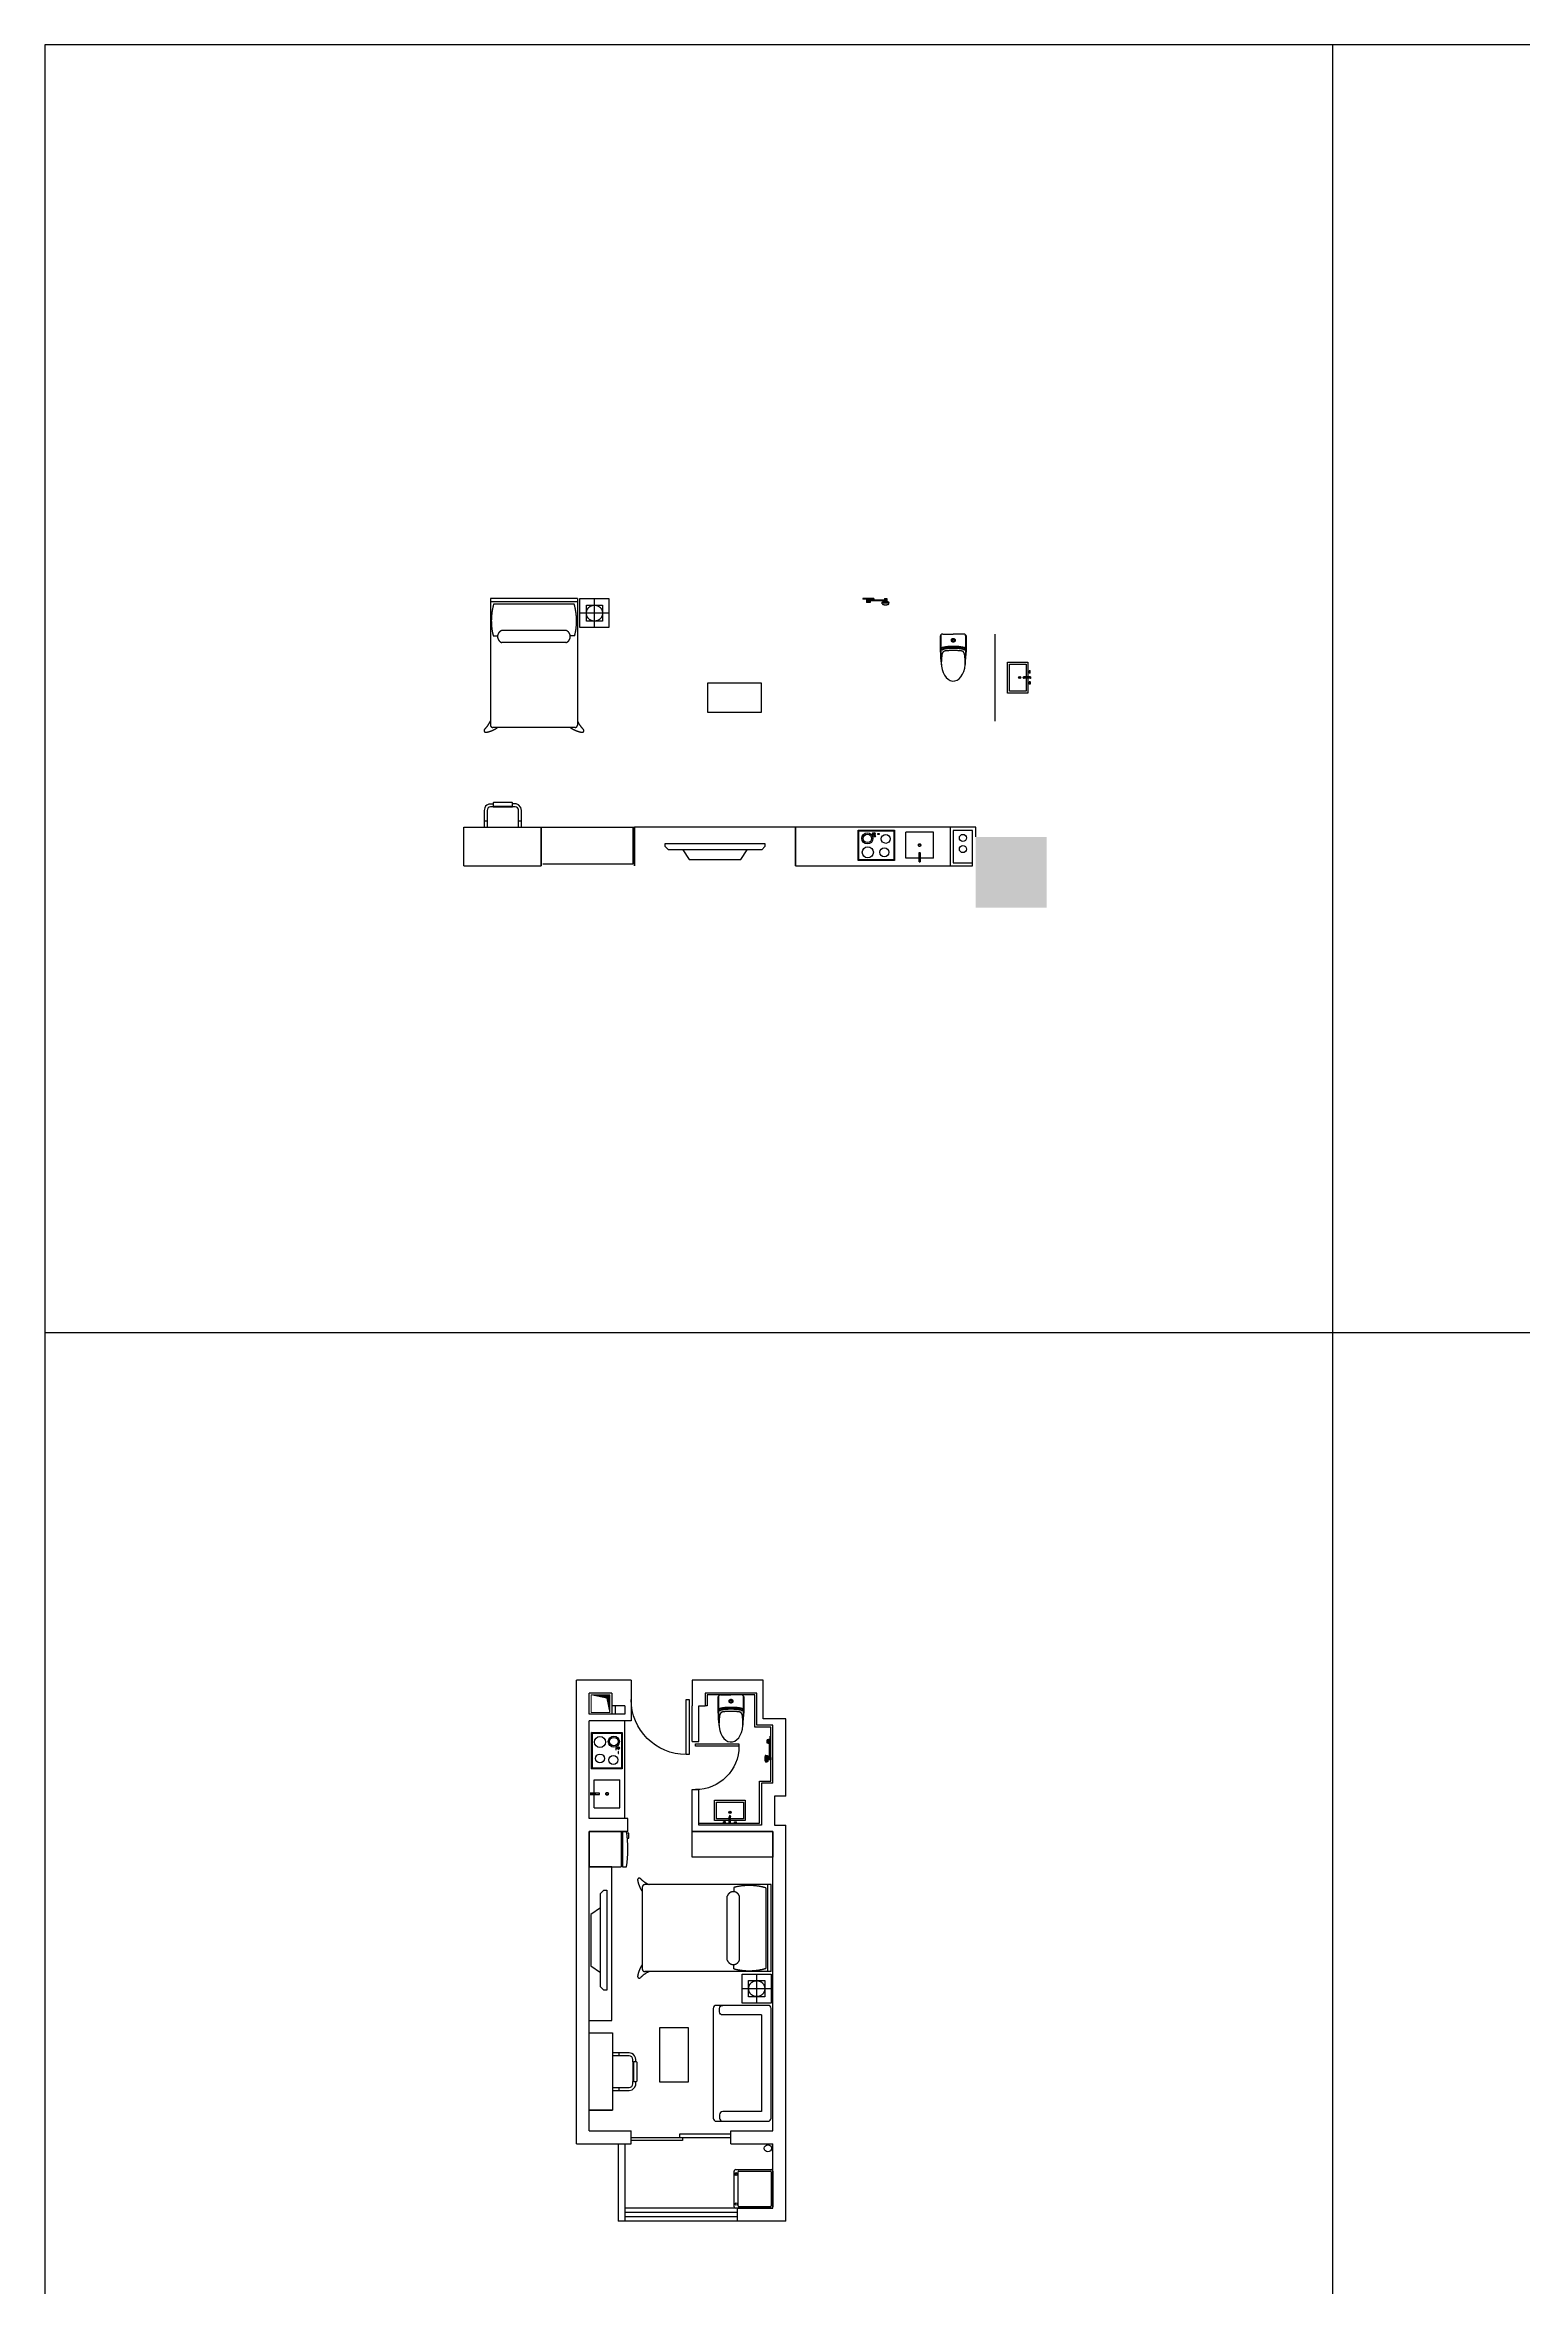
# Model space of a CAD drawing. Extents: x 64524 to 106254978, y -22354 to 20449254.
# Drawn here: x 106054978 to 106077940, y 19852395 to 19887214 of the extents above; entities that cross this region are included whole.
import ezdxf

# ---------------------------------------------------------------- set-up
doc = ezdxf.new("R2010")
doc.units = 0
doc.header["$LTSCALE"] = 1000
doc.header["$MEASUREMENT"] = 0
doc.linetypes.add('DASH', pattern=[0.35, 0.25, -0.1])
doc.linetypes.add('J10_POT_9F11F$0$5#栋标准层轴线$0$PAX-标准层$0$_HY_AXIS100', pattern=[2.725, 2.5, -0.1, 0.025, -0.1])
doc.layers.get('0').update_dxf_attribs({"color": 255, "linetype": 'CONTINUOUS'})
for name, color, linetype in [('B不可动建筑图层', 6, 'CONTINUOUS'), ('DOOR_FIRE_TEXT', 7, 'CONTINUOUS'), ('J10_POT_9F11F$0$J-卫浴设备', 8, 'CONTINUOUS'), ('J10_POT_9F11F$0$J-墙体', 51, 'CONTINUOUS'), ('J10_POT_9F11F$0$J-家具线', 8, 'CONTINUOUS'), ('J家具', 4, 'CONTINUOUS'), ('K可动模块', 4, 'CONTINUOUS'), ('S-GPSLG', 210, 'CONTINUOUS')]:
    doc.layers.add(name, color=color, linetype=linetype)
doc.layers.add('J10_POT_9F11F$0$J-风井', color=1, linetype='J10_POT_9F11F$0$5#栋标准层轴线$0$PAX-标准层$0$_HY_AXIS100', lineweight=20)
doc.styles.add('ROMANS', font='romans.shx', dxfattribs={"width": 0.5})
doc.styles.get("Standard").update_dxf_attribs({"font": '', "width": 0.75})
doc.styles.get('Standard').set_extended_font_data('FangSong_GB2312')

# ---------------------------------------------------------------- blocks, each defined once
blk = doc.blocks.new('J10_POT_9F11F$0$_A22XZA1')
blk.add_lwpolyline([(-0.45, 0), (-0.45, -0.9), (-0.4, -0.9), (-0.4, 0)], close=True)
blk.add_arc((-0.4, 0), 0.9, 270, 0)
blk = doc.blocks.new('床')
at = {"layer": 'J家具', "linetype": 'DASH', "ltscale": 150}
for p, q in [((106061900, 19878614), (106061900, 19877709)), ((106063250, 19878614), (106061900, 19878614)), ((106063250, 19878564), (106061900, 19878564)), ((106063250, 19878614), (106063250, 19877930)), ((106063290, 19878164), (106063290, 19878614)), ((106063290, 19878614), (106063740, 19878614)), ((106063740, 19878614), (106063740, 19878164)), ((106063740, 19878164), (106063290, 19878164)), ((106063250, 19877930), (106063250, 19876716)), ((106061900, 19877714), (106061900, 19876716)), ((106061900, 19876716), (106061900, 19876649)), ((106062010, 19876614), (106061935, 19876614)), ((106063140, 19876614), (106062010, 19876614)), ((106063215, 19876614), (106063140, 19876614)), ((106063250, 19876716), (106063250, 19876649))]:
    blk.add_line(p, q, dxfattribs=at)
at = {"layer": 'J家具', "color": 251, "linetype": 'DASH', "ltscale": 150}
for p, q in [((106061950, 19878533), (106063200, 19878533)), ((106063390, 19878264), (106063390, 19878514)), ((106063390, 19878514), (106063640, 19878514)), ((106063515, 19878164), (106063515, 19878614)), ((106063640, 19878514), (106063640, 19878264)), ((106063072, 19878120), (106062078, 19878120)), ((106063740, 19878389), (106063290, 19878389)), ((106063640, 19878264), (106063390, 19878264)), ((106061943, 19878035), (106062010, 19878035)), ((106062169, 19877932), (106062078, 19877932)), ((106063072, 19877932), (106062078, 19877932)), ((106063207, 19878035), (106063140, 19878035))]:
    blk.add_line(p, q, dxfattribs=at)
blk.add_circle((106063515, 19878389), 125, dxfattribs=at)
for centre, radius, start, end in [((106062849, 19878271), 936, 163.7614, 194.6385), ((106062301, 19878271), 936, 345.3615, 16.2386), ((106062108, 19878026), 98.8, 107.9551, 252.0449), ((106063041, 19878026), 98.8, 287.9551, 72.0449)]:
    blk.add_arc(centre, radius, start, end, dxfattribs=at)
at = {"layer": 'J家具', "linetype": 'DASH', "ltscale": 150}
for centre, radius, start, end in [((106061826, 19876565), 26.4, 134.4254, 280.1236), ((106061501, 19876896), 437, 314.4254, 335.7104), ((106061751, 19876985), 453, 280.1236, 304.9237), ((106061935, 19876649), 35, 180, 270), ((106061935, 19876649), 35, 180, 270), ((106063399, 19876985), 453, 235.0763, 259.8764), ((106063215, 19876649), 35, 270, 0), ((106063215, 19876649), 35, 270, 0), ((106063649, 19876896), 437, 204.2896, 225.5746), ((106063324, 19876565), 26.4, 259.8764, 45.5746)]:
    blk.add_arc(centre, radius, start, end, dxfattribs=at)
blk = doc.blocks.new('书桌')
at = {"layer": 'DOOR_FIRE_TEXT', "color": 4, "linetype": 'ByBlock', "extrusion": (-7.05685e-19, -1.36181e-08, 1)}
for p, q in [((106061811, 19875367, 0), (106061802, 19875325, 0)), ((106061825, 19875390, 0), (106061811, 19875367, 0)), ((106061845, 19875409, 0), (106061825, 19875390, 0)), ((106061876, 19875422, 0), (106061845, 19875409, 0)), ((106061902, 19875425, 0), (106061876, 19875422, 0)), ((106061940, 19875425, 0), (106061902, 19875425, 0)), ((106061943, 19875444, 0), (106061940, 19875437, 0)), ((106061940, 19875437, 0), (106061940, 19875425, 0)), ((106061950, 19875447, 0), (106061943, 19875444, 0)), ((106062234, 19875447, 0), (106061950, 19875447, 0)), ((106062241, 19875444, 0), (106062234, 19875447, 0)), ((106062244, 19875437, 0), (106062241, 19875444, 0)), ((106062244, 19875426, 0), (106062244, 19875437, 0)), ((106062297, 19875426, 0), (106062244, 19875426, 0)), ((106062335, 19875412, 0), (106062297, 19875426, 0)), ((106062372, 19875371, 0), (106062335, 19875412, 0)), ((106062382, 19875325, 0), (106062372, 19875371, 0)), ((106061802, 19875325, 0), (106061802, 19875064)), ((106062382, 19875064), (106062382, 19875325, 0))]:
    blk.add_line(p, q, dxfattribs=at)
at = {"layer": 'J家具', "linetype": 'DASH', "ltscale": 150}
for p, q in [((106061488, 19875064), (106062688, 19875064)), ((106061488, 19874464), (106061488, 19875064)), ((106062688, 19874464), (106062688, 19875064)), ((106062688, 19875064), (106062688, 19874464)), ((106061488, 19874464), (106062688, 19874464))]:
    blk.add_line(p, q, dxfattribs=at)
at = {"layer": 'K可动模块', "extrusion": (-7.05685e-19, -1.36181e-08, 1)}
blk.add_line((106061940, 19875380, 0), (106062244, 19875380, 0), dxfattribs=at)
at = {"layer": 'K可动模块', "extrusion": (-7.05685e-19, -1.36181e-08, 1), "elevation": 0}
for points in [[(106061940, 19875380), (106061902, 19875380, 0.414214), (106061847, 19875325), (106061847, 19875064)], [(106062337, 19875064), (106062337, 19875325, 0.414214), (106062282, 19875380), (106062244, 19875380)]]:
    blk.add_lwpolyline(points, format="xyb", dxfattribs=at)
blk.add_lwpolyline([(106061950, 19875390), (106062234, 19875390, 0.414214), (106062244, 19875400), (106062244, 19875437, 0.414214), (106062234, 19875447), (106061950, 19875447, 0.414214), (106061940, 19875437), (106061940, 19875400, 0.414214)], format="xyb", close=True, dxfattribs=at)
for points in [[(106061802, 19875162), (106061847, 19875162)], [(106062337, 19875162), (106062382, 19875162)]]:
    blk.add_lwpolyline(points, dxfattribs=at)
at = {"layer": 'J家具', "linetype": 'DASH', "ltscale": 150, "oblique": -180, "text_generation_flag": 4, "width": 0.746669, "flags": 9}
blk.add_attdef('YSIZE', (106062688, 19874767), '', height=0.171, dxfattribs=at)
blk = doc.blocks.new('厨具')
at = {"layer": 'J家具'}
for p, q in [((106067612, 19875019, -1), (106067623, 19875008, 3)), ((106068177, 19875019, -1), (106068166, 19875008, 3)), ((106067854, 19874956, 1), (106067854, 19874964, 1)), ((106067868, 19874921, 1), (106067868, 19874929, 1)), ((106067925, 19874956, 1), (106067925, 19874964, 1)), ((106067623, 19874557, 3), (106067612, 19874546, 0)), ((106068177, 19874546, 0), (106068166, 19874557, 3))]:
    blk.add_line(p, q, dxfattribs=at)
at = {"layer": 'J家具', "elevation": -1}
for points in [[(106068781, 19874586), (106068781, 19874986), (106068350, 19874986)], [(106068781, 19874586), (106068350, 19874586), (106068350, 19874986)], [(106068576, 19874667), (106068554, 19874667), (106068554, 19874666)], [(106068554, 19874667), (106068554, 19874666)], [(106068554, 19874666), (106068554, 19874525)], [(106068576, 19874667), (106068577, 19874667), (106068577, 19874666)], [(106068577, 19874525), (106068577, 19874666)]]:
    blk.add_lwpolyline(points, dxfattribs=at)
at = {"layer": 'J家具', "elevation": 1}
for points in [[(106067842, 19874956), (106067866, 19874956, 0.414214), (106067869, 19874959), (106067869, 19874961, 0.414214), (106067866, 19874964), (106067842, 19874964, 0.414214), (106067840, 19874961), (106067840, 19874959, 0.414214)], [(106067856, 19874921), (106067880, 19874921, 0.414214), (106067883, 19874924), (106067883, 19874926, 0.414214), (106067880, 19874929), (106067856, 19874929, 0.414214), (106067853, 19874926), (106067853, 19874924, 0.414214)], [(106067913, 19874956), (106067937, 19874956, 0.414214), (106067940, 19874959), (106067940, 19874961, 0.414214), (106067937, 19874964), (106067913, 19874964, 0.414214), (106067910, 19874961), (106067910, 19874959, 0.414214)]]:
    blk.add_lwpolyline(points, format="xyb", close=True, dxfattribs=at)
at = {"layer": 'J家具', "elevation": -1}
for points in [[(106068586, 19874787), (106068584, 19874779), (106068579, 19874772), (106068575, 19874769), (106068570, 19874766), (106068565, 19874766), (106068561, 19874766), (106068556, 19874768), (106068552, 19874770), (106068549, 19874774), (106068546, 19874779), (106068545, 19874787), (106068546, 19874794), (106068550, 19874801), (106068557, 19874805), (106068565, 19874807), (106068573, 19874805), (106068579, 19874801), (106068584, 19874794)], [(106068582, 19874787), (106068579, 19874778), (106068574, 19874772), (106068565, 19874770), (106068557, 19874772), (106068550, 19874778), (106068548, 19874787), (106068550, 19874794), (106068557, 19874801), (106068565, 19874803), (106068574, 19874801), (106068579, 19874794)], [(106068557, 19874604), (106068557, 19874527), (106068573, 19874527), (106068573, 19874604)]]:
    blk.add_lwpolyline(points, close=True, dxfattribs=at)
at = {"layer": 'J家具'}
for centre, radius in [((106067755, 19874891, 611), 86.2), ((106067761, 19874675, 611), 86.2), ((106067755, 19874891, 611), 65.5), ((106067855, 19874961, 1), 20.3), ((106067855, 19874961, 1), 17.5), ((106068017, 19874675, 611), 69.4), ((106068040, 19874884, 611), 69.4)]:
    blk.add_circle(centre, radius, dxfattribs=at)
for points in [[(106067612, 19875019, -1), (106068177, 19875019, -1), (106068177, 19874546, 0), (106067612, 19874546, 0)], [(106067623, 19875008, 3), (106068166, 19875008, 1), (106068166, 19874557, 1), (106067623, 19874557, 3)]]:
    blk.add_3dface(points, dxfattribs=at)
at = {"layer": 'J家具', "char_height": 9.2, "width": 11.96, "attachment_point": 3, "rotation": 180, "style": 'ROMANS'}
for s, insert in [('-', (106067845, 19874955, 1)), ('+', (106067858, 19874955, 1)), ('-', (106067858, 19874921, 1)), ('+', (106067872, 19874921, 1)), ('-', (106067915, 19874955, 1)), ('+', (106067929, 19874955, 1))]:
    blk.add_mtext(s, dxfattribs=dict(at, insert=insert))
blk = doc.blocks.new('马桶')
at = {"layer": 'J家具'}
for p in [(106068925, 19878064), (106069252, 19878064)]:
    blk.add_line(p, (106069088, 19878064), dxfattribs=at)
at = {"layer": 'J家具', "color": 251, "linetype": 'DASH', "ltscale": 150}
for radius in [29.6, 16.1]:
    blk.add_circle((106069088, 19877968), radius, dxfattribs=at)
at = {"layer": 'J家具'}
for centre, radius, start, end in [((106071460, 19877909), 2577, 177.4001, 187.1336), ((106068925, 19878024), 40, 90, 177.4001), ((106069252, 19878024), 40, 2.5999, 90), ((106066717, 19877909), 2577, 352.8664, 2.5999)]:
    blk.add_arc(centre, radius, start, end, dxfattribs=at)
at = {"layer": 'J家具', "color": 251, "linetype": 'DASH', "ltscale": 150}
for centre, radius, start, end in [((106073205, 19877867), 4312, 177.5288, 183.6994), ((106068912, 19877862), 18.8, 174.0685, 287.6407), ((106068910, 19877871), 18.2, 203.5276, 286.6187), ((106068916, 19877846), 24.1, 198.0596, 297.7967), ((106068973, 19877743), 60, 95.3921, 169.5299), ((106069065, 19877270), 602, 87.7467, 104.3815), ((106069065, 19877270), 592, 87.7467, 104.3815), ((106069065, 19877290), 552, 87.5425, 104.3815), ((106069097, 19876431), 1378, 90.3409, 95.3921), ((106069112, 19877270), 602, 75.6185, 92.2533), ((106069112, 19877290), 552, 75.6185, 92.4575), ((106069080, 19876431), 1378, 84.6079, 89.6591), ((106069112, 19877270), 592, 75.6185, 92.2533), ((106069204, 19877743), 60, 10.4701, 84.6079), ((106069260, 19877846), 24.1, 242.2033, 341.9404), ((106069265, 19877862), 18.8, 252.3593, 5.9315), ((106069267, 19877871), 18.2, 253.3813, 336.4724), ((106064972, 19877867), 4312, 356.3006, 2.4712), ((106070002, 19877595), 1100, 171.703, 180.3481), ((106068175, 19877595), 1100, 359.6519, 8.297)]:
    blk.add_arc(centre, radius, start, end, dxfattribs=at)
at = {"layer": 'J家具'}
blk.add_ellipse((106069088, 19877623), major_axis=(0, 289), ratio=0.648116, start_param=1.570796, end_param=4.592942, dxfattribs=at)
blk = doc.blocks.new('淋浴')
at = {"layer": 'J家具', "linetype": 'DASH', "ltscale": 150, "extrusion": (-1.36181e-08, 7.05684e-19, 1)}
for p, q in [((106067686, 19878614, 0), (106067686, 19878604, 0)), ((106067856, 19878614, 0), (106067686, 19878614, 0)), ((106067856, 19878604, 0), (106067686, 19878604, 0)), ((106067739, 19878612, 0), (106067741, 19878614, 0)), ((106067739, 19878612, 0), (106067739, 19878575, 0)), ((106067741, 19878573, 0), (106067739, 19878575, 0)), ((106067801, 19878614, 0), (106067741, 19878614, 0)), ((106067801, 19878573, 0), (106067741, 19878573, 0)), ((106067744, 19878591, 0), (106067743, 19878590, 0)), ((106067743, 19878590, 0), (106067743, 19878556, 0)), ((106067744, 19878555, 0), (106067743, 19878556, 0)), ((106067797, 19878591, 0), (106067744, 19878591, 0)), ((106067797, 19878555, 0), (106067744, 19878555, 0)), ((106067745, 19878591, 0), (106067745, 19878602, 0)), ((106067755, 19878590, 0), (106067756, 19878591, 0)), ((106067755, 19878590, 0), (106067755, 19878562, 0)), ((106067756, 19878561, 0), (106067755, 19878562, 0)), ((106067785, 19878591, 0), (106067756, 19878591, 0)), ((106067785, 19878561, 0), (106067756, 19878561, 0)), ((106067757, 19878593, 0), (106067757, 19878602, 0)), ((106067784, 19878593, 0), (106067757, 19878593, 0)), ((106067758, 19878591, 0), (106067758, 19878593, 0)), ((106067783, 19878591, 0), (106067783, 19878593, 0)), ((106067784, 19878593, 0), (106067784, 19878602, 0)), ((106067785, 19878591, 0), (106067786, 19878590, 0)), ((106067786, 19878562, 0), (106067785, 19878561, 0)), ((106067786, 19878590, 0), (106067786, 19878562, 0)), ((106067796, 19878591, 0), (106067796, 19878602, 0)), ((106067797, 19878591, 0), (106067798, 19878590, 0)), ((106067798, 19878556, 0), (106067797, 19878555, 0)), ((106067798, 19878590, 0), (106067798, 19878556, 0)), ((106067801, 19878614, 0), (106067803, 19878612, 0)), ((106067803, 19878575, 0), (106067801, 19878573, 0)), ((106067803, 19878612, 0), (106067803, 19878575, 0)), ((106067856, 19878614, 0), (106067856, 19878604, 0))]:
    blk.add_line(p, q, dxfattribs=at)
at = {"layer": 'J家具', "linetype": 'DASH', "ltscale": 150, "extrusion": (-1.36181e-08, 7.05684e-19, 1), "elevation": -1}
for points in [[(106067856, 19878604), (106067792, 19878602), (106067737, 19878602), (106067686, 19878604)], [(106067803, 19878597), (106068022, 19878597)], [(106067803, 19878587), (106068022, 19878587)], [(106067986, 19878534), (106067986, 19878557)], [(106068018, 19878614), (106068019, 19878574)], [(106068018, 19878614), (106068055, 19878614)], [(106068022, 19878597), (106068022, 19878572)], [(106068027, 19878564), (106068025, 19878562)], [(106068046, 19878564), (106068048, 19878562)], [(106068050, 19878597), (106068050, 19878572)], [(106068055, 19878614), (106068054, 19878574)], [(106068086, 19878534), (106068086, 19878557)]]:
    blk.add_lwpolyline(points, dxfattribs=at)
at = {"layer": 'J家具', "linetype": 'DASH', "ltscale": 150, "extrusion": (-1.36181e-08, 7.05684e-19, 1)}
for centre, radius, start, end in [((106068036, 19878574, -1), 17.3, 180, 227.216), ((106068036, 19878574, -1), 15.3, 312.784, 227.216), ((106068036, 19878574, -1), 14.3, 312.784, 227.216), ((106068036, 19878597, -1), 14, 357.7558, 180), ((106068036, 19878574, -1), 17.3, 312.784, 0)]:
    blk.add_arc(centre, radius, start, end, dxfattribs=at)
for centre, start_param, end_param in [((106068036, 19878557, 0), 4.712389, 10.995574), ((106068036, 19878534, 0), 0, 3.141593)]:
    blk.add_ellipse(centre, major_axis=(-50, 0, 0), ratio=0.298895, start_param=start_param, end_param=end_param, dxfattribs=at)
at = {"layer": 'J家具', "linetype": 'DASH', "ltscale": 150, "extrusion": (1.36181e-08, -7.05684e-19, -1)}
blk.add_ellipse((106068036, 19878558, 0), major_axis=(-42.9, 0, 0), ratio=0.257242, start_param=-1.570796, end_param=4.712389, dxfattribs=at)
blk = doc.blocks.new('台盆')
at = {"layer": 'J家具', "extrusion": (-7.05685e-19, -1.36181e-08, 1)}
for p, q in [((106070284, 19877492, 0), (106070268, 19877492, 0)), ((106070268, 19877457, 0), (106070268, 19877492, 0)), ((106070284, 19877457, 0), (106070268, 19877457, 0)), ((106070284, 19877457, 0), (106070284, 19877492, 0)), ((106070288, 19877488, 0), (106070284, 19877488, 0)), ((106070288, 19877461, 0), (106070284, 19877461, 0)), ((106070177, 19877398, 0), (106070187, 19877399, 0)), ((106070177, 19877380, 0), (106070187, 19877379, 0)), ((106070281, 19877399, 0), (106070189, 19877399, 0)), ((106070281, 19877378, 0), (106070189, 19877378, 0)), ((106070284, 19877320, 0), (106070268, 19877320, 0)), ((106070268, 19877320, 0), (106070268, 19877286, 0)), ((106070284, 19877286, 0), (106070268, 19877286, 0)), ((106070281, 19877402, 0), (106070281, 19877375, 0)), ((106070288, 19877402, 0), (106070281, 19877402, 0)), ((106070288, 19877375, 0), (106070281, 19877375, 0)), ((106070284, 19877320, 0), (106070284, 19877286, 0)), ((106070288, 19877317, 0), (106070284, 19877317, 0)), ((106070288, 19877289, 0), (106070284, 19877289, 0)), ((106070285, 19877402, 0), (106070285, 19877375, 0)), ((106070288, 19877402, 0), (106070288, 19877375, 0))]:
    blk.add_line(p, q, dxfattribs=at)
at = {"layer": 'J家具', "extrusion": (-7.05685e-19, -1.36181e-08, 1), "elevation": 0}
for points in [[(106070249, 19877378), (106070249, 19877147), (106069930, 19877147), (106069930, 19877627), (106070249, 19877627), (106070249, 19877399)], [(106070219, 19877378), (106070219, 19877177), (106069960, 19877177), (106069960, 19877597), (106070219, 19877597), (106070219, 19877399)]]:
    blk.add_lwpolyline(points, dxfattribs=at)
at = {"layer": 'J家具', "extrusion": (-7.05685e-19, -1.36181e-08, 1)}
for radius in [16.9, 12.3, 10.3]:
    blk.add_circle((106070120, 19877389, 0), radius, dxfattribs=at)
for centre, radius, start, end in [((106070179, 19877389, 0), 8.91, 97.6621, 262.3376), ((106070189, 19877389, 0), 10.3, 89.9998, 269.9998)]:
    blk.add_arc(centre, radius, start, end, dxfattribs=at)
blk = doc.blocks.new('沙发')
at = {"layer": 'J家具', "extrusion": (1.12917e-07, -2.4151e-06, 1)}
blk.add_line((106086647, 19877458, 0), (106086647, 19875958, 0), dxfattribs=at)
at = {"layer": 'J家具', "extrusion": (1.12917e-07, -2.4151e-06, 1), "elevation": -36}
blk.add_lwpolyline([(106085947, 19877608, 0.414214), (106085897, 19877558), (106085897, 19875858, 0.414214), (106085947, 19875808), (106086747, 19875808, 0.414214), (106086797, 19875858), (106086797, 19877558, 0.414214), (106086747, 19877608)], format="xyb", close=True, dxfattribs=at)
at = {"layer": 'J家具', "extrusion": (1.12945e-07, 2.4151e-06, 1), "elevation": 60}
blk.add_lwpolyline([(106086647, 19877458), (106086044, 19877458, -0.414214), (106085994, 19877508), (106085994, 19877558, -0.414214), (106086044, 19877608)], format="xyb", dxfattribs=at)
at = {"layer": 'J家具'}
blk.add_lwpolyline([(106085063, 19876421), (106085512, 19876421), (106085512, 19877257), (106085063, 19877257)], close=True, dxfattribs=at)
at = {"layer": 'J家具', "extrusion": (1.12917e-07, -2.4151e-06, 1), "elevation": -36}
blk.add_lwpolyline([(106086647, 19875958), (106086044, 19875958, 0.414214), (106085994, 19875908), (106085994, 19875858, 0.414214), (106086044, 19875808)], format="xyb", dxfattribs=at)
blk = doc.blocks.new('$plan$00000401')
for p, q in [((-276, 0), (276, 0)), ((-300, -576), (-300, -24)), ((-276, -528), (-276, -36)), ((-264, -24), (264, -24)), ((276, -36), (276, -528)), ((300, -24), (300, -576)), ((276, -600), (-276, -600)), ((264, -540), (-264, -540))]:
    blk.add_line(p, q)
at = {"lineweight": 13}
blk.add_line((-218, -582), (-242, -558), dxfattribs=at)
for centre, radius in [((-230, -570), 23.2), ((234, -568), 17.2)]:
    blk.add_circle(centre, radius)
blk.add_circle((-230, -570), 17.2, dxfattribs=at)
for centre, radius, start, end in [((-276, -24), 24, 90, 180), ((276, -24), 24, 0, 90), ((-264, -36), 12, 90, 180), ((264, -36), 12, 0, 90), ((-276, -576), 24, 180, 270), ((-264, -528), 12, 180, 270), ((264, -528), 12, 270, 0), ((276, -576), 24, 270, 0)]:
    blk.add_arc(centre, radius, start, end)
blk = doc.blocks.new('xiyiji2')
blk.add_blockref('$plan$00000401', (300, 0))
blk = doc.blocks.new('电视')
at = {"layer": 'J家具', "linetype": 'DASH', "ltscale": 150}
for p, q in [((106066638, 19850892, 0), (106064138, 19850892, 0)), ((106064138, 19850892, 0), (106064138, 19850292, 0)), ((106064613, 19850642, 0), (106066163, 19850642, 0)), ((106064613, 19850592, 0), (106064613, 19850642, 0)), ((106066163, 19850642, 0), (106066163, 19850592, 0)), ((106066638, 19850292, 0), (106066638, 19850892, 0)), ((106064663, 19850542, 0), (106064613, 19850592, 0)), ((106066113, 19850542, 0), (106064663, 19850542, 0)), ((106065888, 19850542, 0), (106064888, 19850542, 0)), ((106064888, 19850542, 0), (106064988, 19850392, 0)), ((106064988, 19850392, 0), (106065788, 19850392, 0)), ((106065788, 19850392, 0), (106065888, 19850542, 0)), ((106066163, 19850592, 0), (106066113, 19850542, 0))]:
    blk.add_line(p, q, dxfattribs=at)
blk = doc.blocks.new('bingxiang1')
for p, q in [((550, 0), (0, 0)), ((0, 0), (0, -495)), ((550, 0), (550, -495)), ((550, -495), (0, -495)), ((550, -516), (0, -516)), ((0, -516), (0, -577)), ((27, -495), (27, -516)), ((446, -591), (446, -612)), ((446, -612), (523, -612)), ((523, -495), (523, -516)), ((523, -612), (523, -581)), ((550, -516), (550, -577))]:
    blk.add_line(p, q)
blk.add_arc((275, 1056), 1656, 260.4416, 279.5584)

msp = doc.modelspace()

# ---------------------------------------------------------------- linework, layer by layer
at = {"linetype": 'Continuous'}
for p, q in [((106054978, 19887214), (106054978, 19827214)), ((106254978, 19887214), (106054978, 19887214)), ((106074978, 19887214), (106074978, 19827214)), ((106254978, 19867214), (106054978, 19867214))]:
    msp.add_line(p, q, dxfattribs=at)
at = {"layer": 'B不可动建筑图层', "color": 6}
for p, q in [((106063235, 19854620), (106063235, 19861820)), ((106064085, 19861820), (106063235, 19861820)), ((106064085, 19861820), (106064085, 19861190)), ((106065035, 19861820), (106065035, 19861420)), ((106066135, 19861820), (106065035, 19861820)), ((106066135, 19861220), (106066135, 19861820)), ((106065035, 19860870), (106065035, 19861420)), ((106065135, 19861420), (106065235, 19861420)), ((106065135, 19860870), (106065135, 19861420)), ((106065235, 19861620), (106065235, 19861420)), ((106066035, 19861620), (106065235, 19861620)), ((106066035, 19861120), (106066035, 19861620)), ((106064085, 19861190), (106063435, 19861190)), ((106063435, 19859670), (106063435, 19861190)), ((106066285, 19861120), (106066035, 19861120)), ((106066485, 19861220), (106066135, 19861220)), ((106066285, 19860220), (106066285, 19861120)), ((106066485, 19860020), (106066485, 19861220)), ((106065035, 19860870), (106065135, 19860870)), ((106065035, 19860120), (106065135, 19860120)), ((106065035, 19859470), (106065035, 19860120)), ((106065135, 19859570), (106065135, 19860120)), ((106066285, 19860220), (106066110, 19860220)), ((106066110, 19860220), (106066110, 19859570)), ((106066485, 19860020), (106066310, 19860020)), ((106066310, 19860020), (106066310, 19859570)), ((106064035, 19859670), (106063435, 19859670)), ((106064035, 19859470), (106064035, 19859670)), ((106064035, 19859470), (106063435, 19859470)), ((106063435, 19854820), (106063435, 19859470)), ((106066285, 19859470), (106065035, 19859470)), ((106066110, 19859570), (106065135, 19859570)), ((106066285, 19854820), (106066285, 19859470)), ((106066310, 19859570), (106066485, 19859570)), ((106066485, 19853420), (106066485, 19859570)), ((106063435, 19854820), (106064085, 19854820)), ((106064085, 19854620), (106064085, 19854820)), ((106065635, 19854820), (106066285, 19854820)), ((106065635, 19854620), (106065635, 19854820)), ((106063235, 19854620), (106064085, 19854620)), ((106063885, 19854620), (106063885, 19853420)), ((106063985, 19854620), (106063985, 19853420)), ((106065635, 19854620), (106066285, 19854620)), ((106066285, 19853620), (106066285, 19854620)), ((106063985, 19853420), (106063885, 19853420)), ((106065735, 19853620), (106063985, 19853620)), ((106065735, 19853553), (106063985, 19853553)), ((106065735, 19853487), (106063985, 19853487)), ((106065735, 19853420), (106063985, 19853420)), ((106065735, 19853420), (106065735, 19853620)), ((106065735, 19853620), (106066285, 19853620)), ((106066485, 19853420), (106065735, 19853420))]:
    msp.add_line(p, q, dxfattribs=at)
for points in [[(106069438, 19874914), (106069438, 19875064), (106069038, 19875064), (106069038, 19874464), (106069388, 19874464)], [(106065135, 19859600), (106066080, 19859600), (106066080, 19860250), (106066255, 19860250), (106066255, 19861090), (106066005, 19861090), (106066005, 19861590), (106065265, 19861590), (106065265, 19861420), (106065235, 19861420)]]:
    msp.add_lwpolyline(points, dxfattribs=at)
for points in [[(106069088, 19875014), (106069088, 19874514), (106069388, 19874514), (106069388, 19875014)], [(106064885, 19854670), (106064085, 19854670), (106064085, 19854720), (106064885, 19854720)], [(106064835, 19854720), (106065635, 19854720), (106065635, 19854770), (106064835, 19854770)]]:
    msp.add_lwpolyline(points, close=True, dxfattribs=at)
for centre in [(106069238, 19874899), (106069238, 19874725)]:
    msp.add_circle(centre, 55, dxfattribs=at)
msp.add_solid([(106069438, 19873814), (106070538, 19873814), (106069438, 19874914), (106070538, 19874914)], dxfattribs=at)
at = {"layer": 'DOOR_FIRE_TEXT', "color": 4, "linetype": 'ByBlock', "extrusion": (-1.36181e-08, 7.05688e-19, 1)}
for p, q in [((106064055, 19856031, 0), (106063793, 19856031)), ((106064097, 19856022, 0), (106064055, 19856031, 0)), ((106064119, 19856008, 0), (106064097, 19856022, 0)), ((106064138, 19855988, 0), (106064119, 19856008, 0)), ((106064152, 19855957, 0), (106064138, 19855988, 0)), ((106064155, 19855931, 0), (106064152, 19855957, 0)), ((106064155, 19855893, 0), (106064155, 19855931, 0)), ((106064166, 19855893, 0), (106064155, 19855893, 0)), ((106064174, 19855890, 0), (106064166, 19855893, 0)), ((106064176, 19855883, 0), (106064174, 19855890, 0)), ((106064176, 19855599, 0), (106064176, 19855883, 0)), ((106064100, 19855461, 0), (106064141, 19855498, 0)), ((106064141, 19855498, 0), (106064155, 19855536, 0)), ((106064155, 19855536, 0), (106064155, 19855589, 0)), ((106064155, 19855589, 0), (106064166, 19855589, 0)), ((106064166, 19855589, 0), (106064174, 19855592, 0)), ((106064174, 19855592, 0), (106064176, 19855599, 0)), ((106063793, 19855451), (106064055, 19855451, 0)), ((106064055, 19855451, 0), (106064100, 19855461, 0))]:
    msp.add_line(p, q, dxfattribs=at)
at = {"layer": 'J10_POT_9F11F$0$J-卫浴设备'}
msp.add_line((106065320, 19859600), (106065920, 19859600), dxfattribs=at)
at = {"layer": 'J10_POT_9F11F$0$J-墙体'}
for p, q in [((106063785, 19861620), (106063435, 19861620)), ((106063435, 19861290), (106063435, 19861620)), ((106063785, 19861620), (106063785, 19861290)), ((106063985, 19861420), (106063785, 19861420)), ((106063835, 19861420), (106063835, 19861290)), ((106063985, 19861420), (106063985, 19861290)), ((106063985, 19861290), (106063435, 19861290))]:
    msp.add_line(p, q, dxfattribs=at)
at = {"layer": 'J10_POT_9F11F$0$J-家具线'}
msp.add_lwpolyline([(106065035, 19859070), (106065035, 19859470), (106066285, 19859470), (106066285, 19859070)], close=True, dxfattribs=at)
at = {"layer": 'J10_POT_9F11F$0$J-风井'}
for points in [[(106063785, 19861620), (106063435, 19861620), (106063435, 19861290), (106063785, 19861290)], [(106063755, 19861590), (106063465, 19861590), (106063465, 19861320), (106063755, 19861320)]]:
    msp.add_lwpolyline(points, close=True, dxfattribs=at)
msp.add_lwpolyline([(106063755, 19861320), (106063705, 19861540), (106063465, 19861590)], dxfattribs=at)
msp.add_solid([(106063755, 19861320), (106063755, 19861590), (106063705, 19861540), (106063465, 19861590)], dxfattribs=at)
at = {"layer": 'J家具'}
for p, q in [((106069738, 19876714), (106069738, 19878064)), ((106061488, 19875064), (106064138, 19875064, 0)), ((106063985, 19859670), (106063985, 19861190)), ((106063785, 19856533), (106063785, 19858920)), ((106063435, 19856533), (106063785, 19856533)), ((106063435, 19856345), (106063793, 19856345)), ((106063793, 19856345), (106063793, 19855145))]:
    msp.add_line(p, q, dxfattribs=at)
at = {"layer": 'J家具', "linetype": 'DASH', "ltscale": 150}
for p, q in [((106064113, 19875064, 0), (106064113, 19874489, 0)), ((106064138, 19875064, 0), (106064138, 19874464, 0)), ((106064138, 19874464, 0), (106064138, 19875064, 0)), ((106064113, 19874489, 0), (106062713, 19874489)), ((106063785, 19858920), (106063435, 19858920)), ((106063608, 19858283), (106063458, 19858183)), ((106063608, 19858508), (106063658, 19858558)), ((106063608, 19857058), (106063608, 19858508)), ((106063608, 19857283), (106063608, 19858283)), ((106063658, 19858558), (106063708, 19858558)), ((106063708, 19858558), (106063708, 19857008)), ((106063458, 19858183), (106063458, 19857383)), ((106063458, 19857383), (106063608, 19857283)), ((106063658, 19857008), (106063608, 19857058)), ((106063708, 19857008), (106063658, 19857008)), ((106063435, 19855145), (106063793, 19855145)), ((106063793, 19855145), (106063435, 19855145))]:
    msp.add_line(p, q, dxfattribs=at)
at = {"layer": 'J家具', "extrusion": (-1.36181e-08, 7.05688e-19, 1)}
msp.add_line((106064110, 19855893, 0), (106064110, 19855589, 0), dxfattribs=at)
at = {"layer": 'J家具', "linetype": 'DASH', "ltscale": 150}
msp.add_lwpolyline([(106065273, 19877302), (106065273, 19876853), (106066110, 19876853), (106066110, 19877302)], close=True, dxfattribs=at)
at = {"layer": 'J家具', "elevation": 0}
msp.add_lwpolyline([(106069388, 19875064), (106066638, 19875064), (106066638, 19874464), (106069388, 19874464), (106069388, 19875014)], dxfattribs=at)
at = {"layer": 'J家具', "extrusion": (-1.36181e-08, 7.05688e-19, 1), "elevation": -1}
msp.add_lwpolyline([(106064120, 19855883), (106064120, 19855599, 0.414214), (106064130, 19855589), (106064166, 19855589, 0.414214), (106064176, 19855599), (106064176, 19855883, 0.414214), (106064166, 19855893), (106064130, 19855893, 0.414214)], format="xyb", close=True, dxfattribs=at)
at = {"layer": 'K可动模块', "extrusion": (-1.36181e-08, 7.05688e-19, 1), "elevation": -1}
for points in [[(106064110, 19855893), (106064110, 19855931, 0.414214), (106064055, 19855986), (106063793, 19855986)], [(106063793, 19855496), (106064055, 19855496, 0.414214), (106064110, 19855551), (106064110, 19855589)]]:
    msp.add_lwpolyline(points, format="xyb", dxfattribs=at)
for points in [[(106063891, 19856031), (106063891, 19855986)], [(106063891, 19855496), (106063891, 19855451)]]:
    msp.add_lwpolyline(points, dxfattribs=at)
at = {"layer": 'S-GPSLG'}
msp.add_circle((106066208, 19854551), 55, dxfattribs=at)

# ---------------------------------------------------------------- block references
at = {"linetype": 'Continuous'}
for name in ['床', '淋浴', '马桶', '台盆', '厨具']:
    msp.add_blockref(name, (0, 0), dxfattribs=at)
at = {"layer": 'B不可动建筑图层', "color": 6, "xscale": -950, "yscale": 950, "zscale": 950}
msp.add_blockref('J10_POT_9F11F$0$_A22XZA1', (106064560, 19861520), dxfattribs=at)
at = {"layer": 'B不可动建筑图层', "color": 6, "xscale": -750, "yscale": 750, "zscale": 750, "rotation": 90}
msp.add_blockref('J10_POT_9F11F$0$_A22XZA1', (106065085, 19860495), dxfattribs=at)
at = {"layer": 'J家具'}
for name, p in [('书桌', (0, 0)), ('电视', (0, 24172, 0)), ('马桶', (-3453, -16474)), ('沙发', (-20537, -20837))]:
    msp.add_blockref(name, p, dxfattribs=at)
for name, p, rotation in [('厨具', (86188925, 125928621, 1), 270), ('淋浴', (86187641, 125928639), 270), ('台盆', (86188231, 125929888), 270), ('bingxiang1', (106063435, 19858920), 89.99999999999999), ('床', (86187646, 125920545), 270), ('xiyiji2', (106066285, 19854220), 270)]:
    msp.add_blockref(name, p, dxfattribs=dict(at, rotation=rotation))

# ---------------------------------------------------------------- texts
at = {"layer": 'J家具', "linetype": 'DASH', "ltscale": 150, "oblique": -180, "text_generation_flag": 4, "width": 0.746669, "flags": 9}
msp.add_attdef('YSIZE', (106063497, 19855145), '700', height=0.171, rotation=270, dxfattribs=at)

doc.saveas('drawing.dxf')
